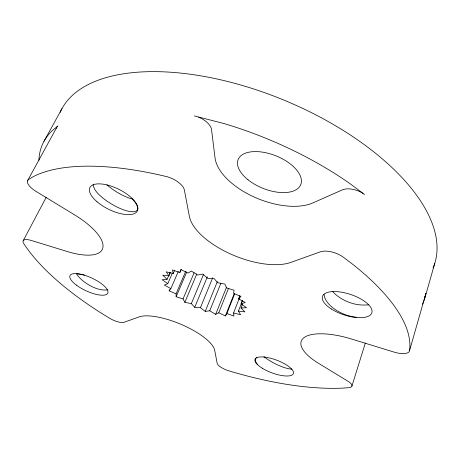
<?xml version="1.0" encoding="UTF-8"?>
<svg xmlns="http://www.w3.org/2000/svg" width="460" height="460" viewBox="0 0 460 460"><rect width="100%" height="100%" fill="white"/><g stroke="black" fill="none" stroke-linecap="round" stroke-linejoin="round"><path stroke-width="0.69" d="M422.556 304.141L424.499 299.287L424.931 296.205M409.515 350.744A212.773 82.139 22.4 0 0 351.152 263.074L343.24 257.157A16.117 7.302 18.8 0 0 319.918 251.982L290.858 262.401A60.162 27.226 21.9 0 1 230.523 253.972A60.162 27.226 21.9 0 1 189.411 216.556L184.443 190.348A16.433 7.613 25 0 0 166.232 176.513A212.773 82.139 22.4 0 0 32.683 176.991L28.623 179.492A14.737 5.83 27.8 0 0 36.553 191.716L74.704 214.941A51.635 19.113 26.5 0 1 102.867 247.681A51.635 19.113 26.5 0 1 67.436 251.58L31.769 240.609A12.696 4.347 26.4 0 0 23.701 243.484A212.773 82.139 22.4 0 0 103.408 314.462L109.687 318.274A11.138 3.536 23.9 0 0 124.257 322.218L139.167 316.877A43.016 13.926 22.6 0 1 182.631 325.03A43.016 13.926 22.6 0 1 214.67 350.204L217.137 363.181A11.115 3.502 21.4 0 0 228.861 370.829A212.773 82.139 22.4 0 0 342.792 388.108L348.571 387.699A12.213 4.094 18.8 0 0 347.415 380.897L318.469 363.273A50.289 18.181 18.5 0 1 304.048 337.594A50.289 18.181 18.5 0 1 351.175 338.905L393.501 351.929A14.438 5.526 17.1 0 0 409.515 350.744L425.914 293.417L425.638 294.239M424.499 299.287L434.757 263.396M351.946 386.009L365.338 343.039M242.541 304.025L241.005 307.987L246.52 307.728L241.097 303.807L242.391 300.478M239.505 297.821L233.571 312.99L240.58 314.709L238.412 311.104L242.293 301.127M241.097 303.807L245.209 302.49L238.596 298.833L239.89 295.533M170.367 272.544L168.941 275.805L166.204 271.831L173.248 273.487L172.391 269.916L179.797 272.527L180.935 269.635L188.151 273.044L191.262 271.049L197.737 275.028L202.607 274.097L207.828 278.34L214.101 278.547L217.66 282.745L224.854 284.067L226.475 287.897L234.036 290.214L233.623 293.394L240.977 296.51L238.596 298.833M185.621 271.515L176.082 293.802L176.14 296.74L183.063 298.908L184.851 302.335L191.343 303.623L194.741 307.32L200.422 307.659L205.217 311.397L209.737 310.782L215.654 314.335L218.736 312.794L225.429 315.934L234.295 293.474M225.429 315.934L226.855 313.553L234.726 293.612M215.654 314.335L226.607 287.005M218.736 312.794L228.488 288.368M209.737 310.782L220.903 283.216M205.217 311.397L217.373 281.56M200.422 307.659L212.71 277.748M194.741 307.32L207.339 276.903M191.343 303.623L203.596 274.235M184.851 302.335L196.817 273.918M183.063 298.908L194.114 272.768M176.14 296.74L186.72 271.986M176.082 293.802L169.153 290.869L170.867 288.604L178.267 271.486M179.797 272.527L181.205 269.261M169.153 290.869L169.717 289.558M170.867 288.604L164.364 285.068L167.785 283.659L172.327 273.223M173.248 273.487L174.679 270.192M167.785 283.659L162.15 279.72L167.101 279.283L168.826 275.344M169.401 274.028L169.976 272.711M23.213 240.643L46.23 197.3M27.531 180.774L56.804 127.316M43.936 141.392L61.979 108.64M38.922 160.247A206.195 91.77 22.4 0 1 51.33 131.474L57.977 125.867M168.941 275.805L162.742 275.195L167.101 279.283M238.412 311.104L244.915 311.88L241.005 307.987M194.384 115.92L223.997 123.556A206.195 91.77 22.4 0 1 350.129 183.747L364.533 194.534M226.855 313.553L233.927 316.072L233.571 312.99M60.139 112.418A202.032 97.474 22.4 0 1 285.395 100.711A202.032 97.474 22.4 0 1 433.05 267.967M362.923 193.367A15.542 8.079 18.1 0 0 341.866 190.095L312.823 202.929A58.035 30.141 21.8 0 1 253.736 196.84A58.035 30.141 21.8 0 1 215.084 158.171L211.577 129.996A15.835 8.412 25.5 0 0 198.559 117.196M56.603 128.248A14.26 6.497 28.8 0 1 57.27 126.523M291.991 369.104A20.154 5.238 27.3 0 1 263.931 356.667M257.554 364.366A20.16 8.223 12.9 0 1 256.945 357.15M76.343 273.625A20.476 8.82 31.7 0 0 102.833 289.944A20.585 5.031 18.6 0 0 107.858 289.714M76.918 273.861A20.585 5.031 18.6 0 1 84.485 275.097M132.681 199.111A25.932 8.803 31.9 0 1 106.904 184.799M132.779 199.519A26.116 8.504 31.7 0 1 129.634 211.479A26.116 8.504 31.7 0 1 98.055 193.654A26.013 13.691 19.9 0 1 93.19 184.132M368.857 304.744A25.564 7.883 13.9 0 1 360.289 304.894A25.472 13.622 23 0 1 332.81 291.692M356.327 317.233A25.662 13.403 23.2 0 1 324.122 294.325M248.02 179.78A33.729 17.497 21.8 0 0 300.731 184.719A33.729 17.497 21.8 0 0 259.612 151.777A33.729 17.497 21.8 0 0 248.02 179.78M97.066 201.79A26.462 11.207 26.1 0 0 137.287 211.105A26.462 11.207 26.1 0 0 106.565 184.828A26.462 11.207 26.1 0 0 97.066 201.79M331.327 308.982A25.996 10.729 18.4 0 0 371.72 313.087A25.996 10.729 18.4 0 0 338.416 291.761A25.996 10.729 18.4 0 0 331.327 308.982M262.194 368.178A20.447 6.773 20.4 0 0 293.296 373.721A20.447 6.773 20.4 0 0 267.082 357.478A20.447 6.773 20.4 0 0 262.194 368.178M76.32 285.073A20.821 6.981 24.9 0 0 107.663 293.405A20.821 6.981 24.9 0 0 82.725 274.718A20.821 6.981 24.9 0 0 76.32 285.073"/></g></svg>
